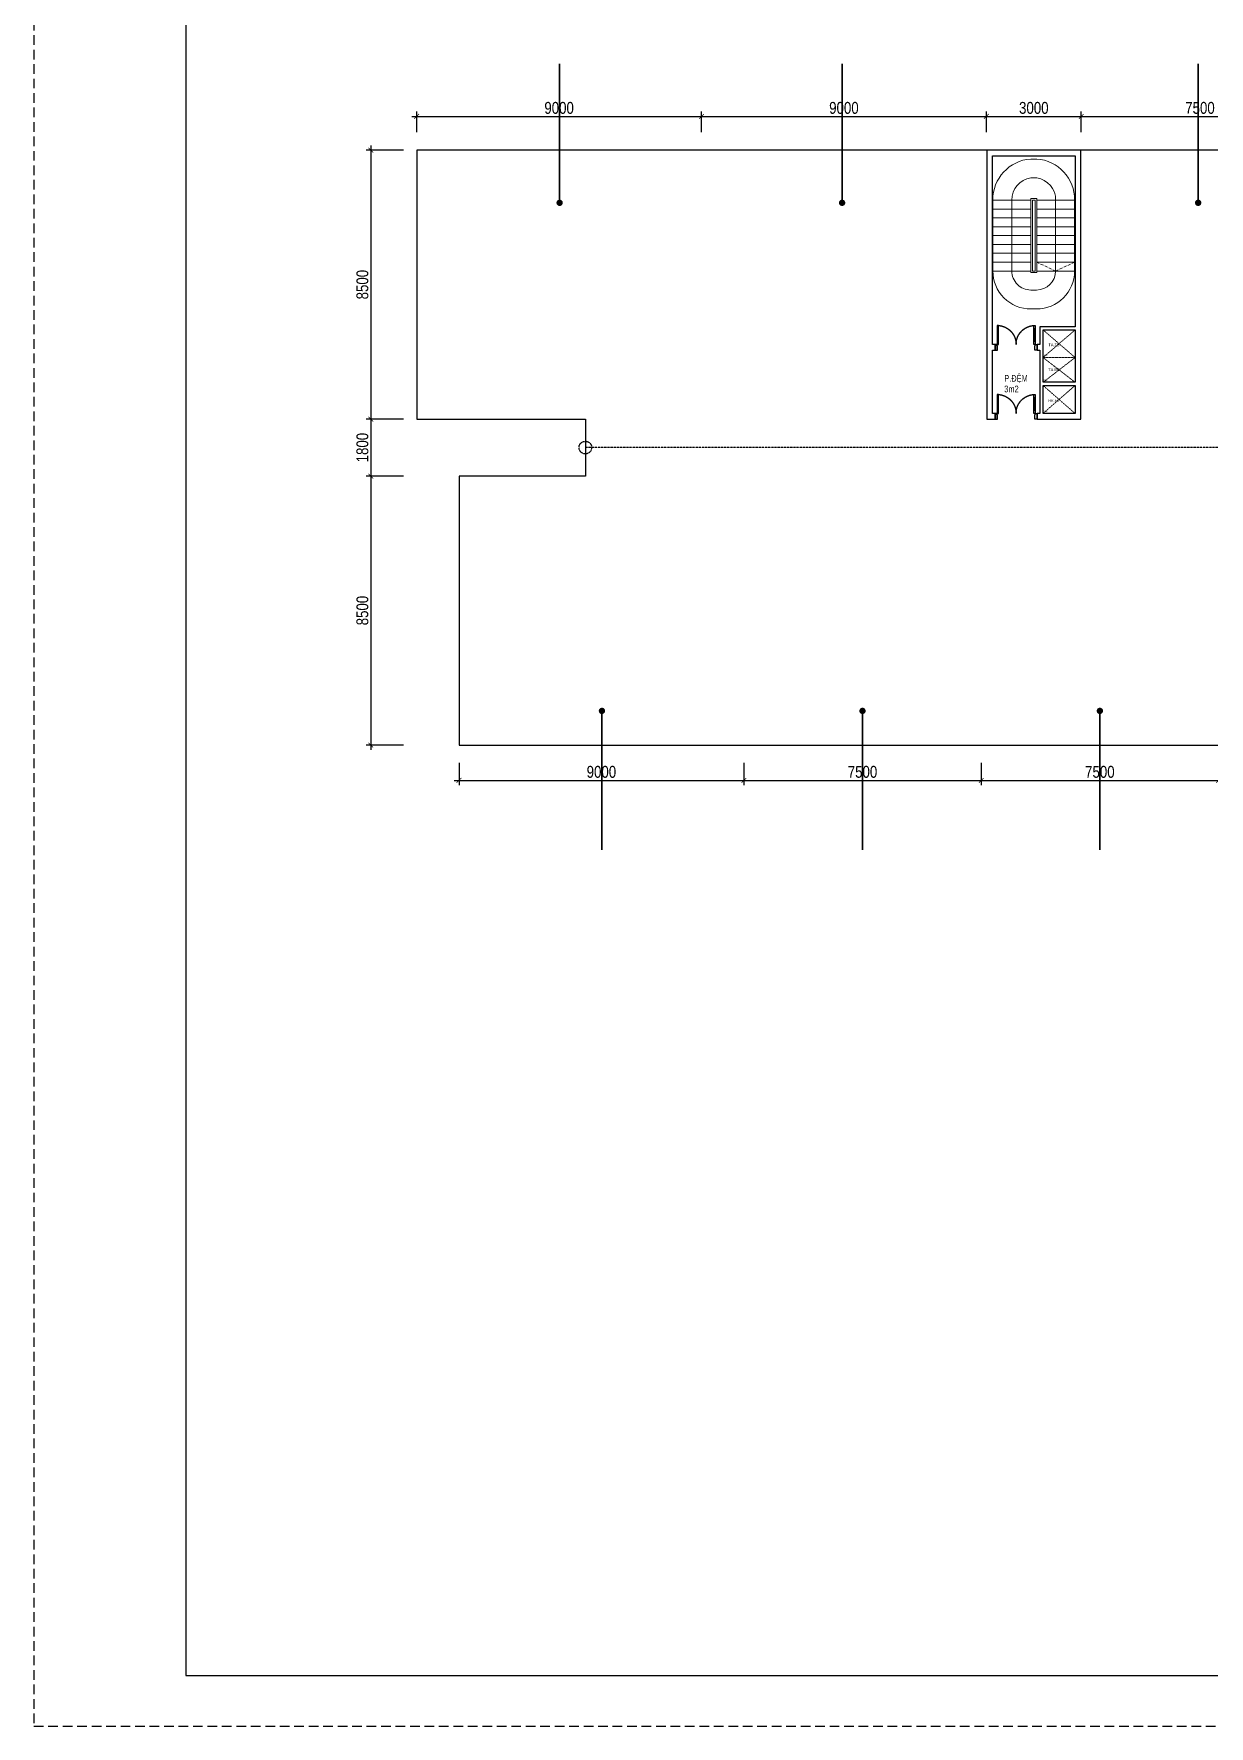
# Model space of a CAD drawing. Header units: millimetres. Extents: x 43 to 292031, y -97961 to -169.
# Drawn here: x 43 to 37180, y -95209 to -41729 of the extents above; entities that cross this region are included whole.
import ezdxf
from ezdxf.enums import TextEntityAlignment as Align

# ---------------------------------------------------------------- set-up
doc = ezdxf.new("R2010")
doc.units = ezdxf.units.MM
doc.linetypes.add('HIDDEN', pattern=[9.525, 6.35, -3.175])
doc.linetypes.add('Xr_truc thang N3 tang dien hinh$0$T-Can ho$0$HIDDEN3', pattern=[0.2, 0.1, -0.1])
doc.layers.get('0').update_dxf_attribs({"color": 231})
doc.layers.get('DefPoints').update_dxf_attribs({"color": 191})
for name, color, linetype in [('A-DOOR', 142, 'Continuous'), ('A-Text V', 10, 'Continuous'), ('A-WALL', 4, 'Continuous'), ('MDI-BAO', 1, 'Continuous')]:
    doc.layers.add(name, color=color, linetype=linetype)
for name, color, linetype, lineweight in [('A-HIDD', 45, 'HIDDEN', 9), ('A-LITE', 9, 'Continuous', 9), ('A-SHBD', 7, 'Continuous', 35), ('AS3_LINE-XS', 8, 'Continuous', 9)]:
    doc.layers.add(name, color=color, linetype=linetype, lineweight=lineweight)
doc.layers.add('MDI-HANHLANG', color=5, linetype='HIDDEN', plot=False)
doc.styles.add('250602-MB CO CAU CĂN HO X1-3A-1$0$style1', font='arial.ttf')
doc.styles.add('Arial_16', font='arial.ttf', dxfattribs={"width": 0.8, "height": 210})
doc.styles.add('VTK_Arial', font='arial.ttf', dxfattribs={"width": 0.8})
doc.styles.add('Xr_truc thang N3 tang dien hinh$0$T-Can ho$0$Arial', font='arial.ttf')
doc.dimstyles.new('250602-MB CO CAU CĂN HO X1-3A-1$0$Dim_50', dxfattribs={"dimscale": 50, "dimtxt": 2, "dimasz": 1.5, "dimexe": 1, "dimexo": 0, "dimgap": 1, "dimtad": 1, "dimdec": 0, "dimlfac": -1, "dimzin": 12, "dimdsep": 46, "dimtxsty": '250602-MB CO CAU CĂN HO X1-3A-1$0$style1', "dimblk1": '250602-MB CO CAU CĂN HO X1-3A-1$0$_ARCHTICK', "dimblk2": '250602-MB CO CAU CĂN HO X1-3A-1$0$_ARCHTICK', "dimsah": 1, "dimcen": 1.5, "dimdle": 1.5, "dimclrd": 256, "dimclre": 256, "dimclrt": 2, "dimadec": 1, "dimazin": 3, "dimtm": 1e-09, "dimtfac": 0.416667, "dimtdec": 0, "dimtix": 1, "dimtmove": 2, "dimatfit": 3, "dimfxl": 7, "dimfxlon": 1, "dimtolj": 1, "dimtzin": 0, "dimlwd": -1, "dimlwe": -1, "dimarcsym": 1})
doc.dimstyles.new('A-2.5-DIM100', dxfattribs={"dimscale": 150, "dimtxt": 2.5, "dimasz": 1, "dimexe": 1, "dimexo": 0, "dimgap": 0.5, "dimtad": 1, "dimdec": 0, "dimzin": 12, "dimdsep": 46, "dimtxsty": 'VTK_Arial', "dimblk": 'ARCHTICK', "dimcen": 0, "dimdle": 1, "dimclrd": 256, "dimclre": 256, "dimclrt": 7, "dimadec": 1, "dimazin": 3, "dimtfac": 1, "dimtdec": 0, "dimtmove": 0, "dimatfit": 2, "dimfxl": 20, "dimtolj": 1, "dimtzin": 0, "dimlwd": -1, "dimlwe": -1, "dimarcsym": 0})

# ---------------------------------------------------------------- blocks, each defined once
blk = doc.blocks.new('VTK-A1_BoKhungTen')
at = {"layer": 'DefPoints', "linetype": 'HIDDEN', "ltscale": 0.3}
blk.add_lwpolyline([(0, -594), (840, -594), (840, 0), (0, 0)], close=True, dxfattribs=at)
at = {"layer": 'DefPoints'}
blk.add_lwpolyline([(755, -10), (30, -10), (30, -584), (755, -584)], dxfattribs=at)
blk = doc.blocks.new('*U48')
for p, q in [((-500, -90), (-500, -50)), ((-100, -70), (-500, -70)), ((-100, -90), (-100, -50)), ((-500, -1210), (-500, -1250)), ((-100, -1230), (-500, -1230)), ((-100, -1210), (-100, -1250))]:
    blk.add_line(p, q)
for points in [[(180, 0), (180, -60), (40, -60), (40, -50), (0, -50), (0, 0)], [(0, -50), (0, -90), (-600, -90), (-600, -50)], [(0, -1250), (0, -1210), (-600, -1210), (-600, -1250)], [(180, -1300), (180, -1240), (40, -1240), (40, -1250), (0, -1250), (0, -1300)]]:
    blk.add_lwpolyline(points, close=True)
at = {"linetype": 'HIDDEN', "ltscale": 1000}
for centre, start, end in [((0, -50), 180, 270), ((0, -1250), 90, 180)]:
    blk.add_arc(centre, 600, start, end, dxfattribs=at)
blk = doc.blocks.new('*U18')
blk.add_lwpolyline([(0, 0), (0, 784), (1015, 784), (1015, 0)], close=True)
at = {"linetype": 'Xr_truc thang N3 tang dien hinh$0$T-Can ho$0$HIDDEN3'}
for points in [[(0, 0), (1015, 784)], [(0, 784), (1015, 0)]]:
    blk.add_lwpolyline(points, dxfattribs=at)
at = {"style": 'Xr_truc thang N3 tang dien hinh$0$T-Can ho$0$Arial'}
blk.add_text('0.80', height=50, dxfattribs=at).set_placement((7, 43))
blk.add_attdef('--', text='', height=88, dxfattribs=at).set_placement((127, 190), align=Align.MIDDLE_CENTER)
blk = doc.blocks.new('*U19')
blk.add_lwpolyline([(0, 0), (0, 884), (1015, 884), (1015, 0)], close=True)
at = {"linetype": 'Xr_truc thang N3 tang dien hinh$0$T-Can ho$0$HIDDEN3'}
for points in [[(0, 0), (1015, 884)], [(0, 884), (1015, 0)]]:
    blk.add_lwpolyline(points, dxfattribs=at)
at = {"style": 'Xr_truc thang N3 tang dien hinh$0$T-Can ho$0$Arial'}
blk.add_text('0.90', height=50, dxfattribs=at).set_placement((7, 43))
blk.add_attdef('--', text='', height=88, dxfattribs=at).set_placement((127, 190), align=Align.MIDDLE_CENTER)
blk = doc.blocks.new('*U17')
blk.add_lwpolyline([(0, 0), (0, 873), (1015, 873), (1015, 0)], close=True)
at = {"linetype": 'Xr_truc thang N3 tang dien hinh$0$T-Can ho$0$HIDDEN3'}
for points in [[(0, 0), (1015, 873)], [(0, 873), (1015, 0)]]:
    blk.add_lwpolyline(points, dxfattribs=at)
at = {"style": 'Xr_truc thang N3 tang dien hinh$0$T-Can ho$0$Arial'}
blk.add_text('0.89', height=50, dxfattribs=at).set_placement((7, 43))
blk.add_attdef('--', text='', height=88, dxfattribs=at).set_placement((127, 190), align=Align.MIDDLE_CENTER)
blk = doc.blocks.new('thangbo')
at = {"layer": 'A-HIDD', "linetype": 'HIDDEN', "ltscale": 15}
blk.add_lwpolyline([(98161, -37543), (97561, -37823), (96961, -37543)], dxfattribs=at)
at = {"layer": 'A-LITE', "ltscale": 0.3}
for points in [[(96951, -39023), (96776, -39023, -0.414218), (95576, -37823), (95576, -35583, -0.397323), (96776, -34283), (96961, -34283, -0.397327), (98161, -35583), (98161, -37823, -0.412491)], [(96961, -34883), (96776, -34883, 0.381225), (96176, -35583), (96176, -37823, 0.414214), (96776, -38423), (96951, -38423, 0.410776), (97561, -37823), (97561, -35583, 0.381225)]]:
    blk.add_lwpolyline(points, format="xyb", close=True, dxfattribs=at)
at = {"layer": 'A-WALL'}
for points in [[(97061, -42323), (96976, -42323), (96976, -42503), (98356, -42503), (98356, -34003), (95381, -34003), (95381, -42503), (95646, -42503), (95646, -42323), (95561, -42323), (95561, -40323)], [(95561, -40143), (95561, -34183), (98176, -34183), (98176, -39583), (97061, -39583), (97061, -39683), (97061, -39683)]]:
    blk.add_lwpolyline(points, dxfattribs=at)
at = {"layer": 'A-WALL', "elevation": 0}
for points in [[(97061, -39683), (97061, -40143)], [(97161, -39683), (98176, -39683), (98176, -41340), (97161, -41340), (97161, -41340)], [(97161, -41340), (97161, -39683), (97161, -39683)], [(95561, -40323), (95646, -40323), (95646, -40143), (95561, -40143)], [(97061, -40143), (96976, -40143), (96976, -40323), (97061, -40323)], [(97061, -40323), (97061, -42323)], [(97161, -41440), (98176, -41440), (98176, -42323), (97161, -42323)], [(97161, -42323), (97161, -42323), (97161, -41440)]]:
    blk.add_lwpolyline(points, dxfattribs=at)
at = {"layer": 'AS3_LINE-XS'}
for points in [[(96776, -35863), (96776, -35583), (95576, -35583), (95576, -35863)], [(96776, -35533), (96776, -37873), (96961, -37873), (96961, -35533)], [(96826, -35583), (96826, -37823), (96911, -37823), (96911, -35583)], [(96961, -35863), (96961, -35583), (98161, -35583), (98161, -35863)], [(96776, -36143), (96776, -35863), (95576, -35863), (95576, -36143)], [(96776, -36423), (96776, -36143), (95576, -36143), (95576, -36423)], [(96961, -36143), (96961, -35863), (98161, -35863), (98161, -36143)], [(96961, -36423), (96961, -36143), (98161, -36143), (98161, -36423)], [(96776, -36703), (96776, -36423), (95576, -36423), (95576, -36703)], [(96776, -36983), (96776, -36703), (95576, -36703), (95576, -36983)], [(96961, -36703), (96961, -36423), (98161, -36423), (98161, -36703)], [(96961, -36983), (96961, -36703), (98161, -36703), (98161, -36983)], [(96776, -37263), (96776, -36983), (95576, -36983), (95576, -37263)], [(96776, -37543), (96776, -37263), (95576, -37263), (95576, -37543)], [(96961, -37263), (96961, -36983), (98161, -36983), (98161, -37263)], [(96961, -37543), (96961, -37263), (98161, -37263), (98161, -37543)], [(96776, -37823), (96776, -37543), (95576, -37543), (95576, -37823)], [(96961, -37823), (96961, -37543), (98161, -37543), (98161, -37823)]]:
    blk.add_lwpolyline(points, close=True, dxfattribs=at)
at = {"layer": 'A-DOOR', "xscale": -1, "rotation": 90}
for p in [(95661, -40143, 0), (95661, -42323, 0)]:
    blk.add_blockref('*U48', p, dxfattribs=at)
at = {"layer": 'A-HIDD', "ltscale": 0.3}
ref = blk.add_blockref('*U17', (97161, -40556, 0), dxfattribs=at)
ref.add_attrib('--', 'TA.TB', dxfattribs={"layer": '0', "height": 88, "style": 'Xr_truc thang N3 tang dien hinh$0$T-Can ho$0$Arial'}).set_placement((97508, -40155, 0), align=Align.MIDDLE_CENTER)
ref = blk.add_blockref('*U18', (97161, -41340, 0), dxfattribs=at)
ref.add_attrib('--', 'TA.BÐ', dxfattribs={"layer": '0', "height": 88, "style": 'Xr_truc thang N3 tang dien hinh$0$T-Can ho$0$Arial'}).set_placement((97508, -40939, 0), align=Align.MIDDLE_CENTER)
ref = blk.add_blockref('*U19', (97161, -42324, 0), dxfattribs=at)
ref.add_attrib('--', 'HK.HL', dxfattribs={"layer": '0', "height": 88, "style": 'Xr_truc thang N3 tang dien hinh$0$T-Can ho$0$Arial'}).set_placement((97508, -41923, 0), align=Align.MIDDLE_CENTER)
at = {"layer": 'A-Text V', "color": 7, "char_height": 210, "width": 1167.22, "attachment_point": 7, "rotation": 0.0021, "line_spacing_factor": 0.941778, "style": 'Arial_16'}
for s, insert in [('\\pt1016,2032,3048,4064,5080,6096,7112,8128,9144,10160,11176,12192,13208,14224,15240,16256,17272,18288,19304,20320,21336,22352,23368,24384,25400,26416,27432,28448,29464,30480,31496,32512;P.ĐỆM', (95936, -41366, 0)), ('\\pxt4.8381,9.67619,14.51429,19.35238,24.19048,29.02857,33.86667,38.70476,43.54286,48.38095,53.21905,58.05714,62.89524,67.73333,72.57143,77.40952,82.24762,87.08571,91.92381,96.7619,101.6,106.4381,111.27619,116.11429,120.95238,125.79048,130.62857,135.46667,140.30476,145.14286,149.98095,154.81905;3m2', (95936, -41658, 0))]:
    blk.add_mtext(s, dxfattribs=dict(at, insert=insert))
blk = doc.blocks.new('_ArchTick')
at = {"color": 0, "linetype": 'ByBlock', "const_width": 0.15}
blk.add_lwpolyline([(-0.5, -0.5), (0.5, 0.5)], dxfattribs=at)
blk = doc.blocks.new('*D50')
at = {"transparency": 16777216}
for p, q in [((11990, -44338), (21290, -44338)), ((12140, -44837), (12140, -44188)), ((21140, -44837), (21140, -44188))]:
    blk.add_line(p, q, dxfattribs=at)
at = {"layer": 'DefPoints', "color": 0, "transparency": 16777216}
for p in [(21140, -44338), (12140, -44837, 0), (21140, -44837, 0)]:
    blk.add_point(p, dxfattribs=at)
at = {"transparency": 16777216, "xscale": 150, "yscale": 150, "zscale": 150, "rotation": 180}
blk.add_blockref('_ArchTick', (12140, -44338), dxfattribs=at)
at = {"transparency": 16777216, "xscale": 150, "yscale": 150, "zscale": 150}
blk.add_blockref('_ArchTick', (21140, -44338), dxfattribs=at)
at = {"color": 7, "transparency": 16777216, "insert": (16640, -44071), "char_height": 375, "attachment_point": 5, "style": 'VTK_Arial'}
blk.add_mtext('\\A1;9000', dxfattribs=at)
blk = doc.blocks.new('*D51')
at = {"transparency": 16777216}
for p, q in [((20990, -44338), (30290, -44338)), ((21140, -44837), (21140, -44188)), ((30140, -44837), (30140, -44188))]:
    blk.add_line(p, q, dxfattribs=at)
at = {"layer": 'DefPoints', "color": 0, "transparency": 16777216}
for p in [(30140, -44338), (21140, -44837, 0), (30140, -44837, 0)]:
    blk.add_point(p, dxfattribs=at)
at = {"transparency": 16777216, "xscale": 150, "yscale": 150, "zscale": 150, "rotation": 180}
blk.add_blockref('_ArchTick', (21140, -44338), dxfattribs=at)
at = {"transparency": 16777216, "xscale": 150, "yscale": 150, "zscale": 150}
blk.add_blockref('_ArchTick', (30140, -44338), dxfattribs=at)
at = {"color": 7, "transparency": 16777216, "insert": (25640, -44071), "char_height": 375, "attachment_point": 5, "style": 'VTK_Arial'}
blk.add_mtext('\\A1;9000', dxfattribs=at)
blk = doc.blocks.new('*D52')
at = {"transparency": 16777216}
for p, q in [((29990, -44338), (33290, -44338)), ((30140, -44837), (30140, -44188)), ((33140, -44837), (33140, -44188))]:
    blk.add_line(p, q, dxfattribs=at)
at = {"layer": 'DefPoints', "color": 0, "transparency": 16777216}
for p in [(33140, -44338), (30140, -44837, 0), (33140, -44837, 0)]:
    blk.add_point(p, dxfattribs=at)
at = {"transparency": 16777216, "xscale": 150, "yscale": 150, "zscale": 150, "rotation": 180}
blk.add_blockref('_ArchTick', (30140, -44338), dxfattribs=at)
at = {"transparency": 16777216, "xscale": 150, "yscale": 150, "zscale": 150}
blk.add_blockref('_ArchTick', (33140, -44338), dxfattribs=at)
at = {"color": 7, "transparency": 16777216, "insert": (31640, -44071), "char_height": 375, "attachment_point": 5, "style": 'VTK_Arial'}
blk.add_mtext('\\A1;3000', dxfattribs=at)
blk = doc.blocks.new('*D53')
at = {"transparency": 16777216}
for p, q in [((32990, -44338), (40790, -44338)), ((33140, -44837), (33140, -44188)), ((40640, -44837), (40640, -44188))]:
    blk.add_line(p, q, dxfattribs=at)
at = {"layer": 'DefPoints', "color": 0, "transparency": 16777216}
for p in [(40640, -44338), (33140, -44837, 0), (40640, -44837, 0)]:
    blk.add_point(p, dxfattribs=at)
at = {"transparency": 16777216, "xscale": 150, "yscale": 150, "zscale": 150, "rotation": 180}
blk.add_blockref('_ArchTick', (33140, -44338), dxfattribs=at)
at = {"transparency": 16777216, "xscale": 150, "yscale": 150, "zscale": 150}
blk.add_blockref('_ArchTick', (40640, -44338), dxfattribs=at)
at = {"color": 7, "transparency": 16777216, "insert": (36890, -44071), "char_height": 375, "attachment_point": 5, "style": 'VTK_Arial'}
blk.add_mtext('\\A1;7500', dxfattribs=at)
blk = doc.blocks.new('*D77')
at = {"transparency": 16777216}
for p, q in [((11727, -45404), (10542, -45404)), ((10692, -45254), (10692, -54054)), ((11727, -53904), (10542, -53904))]:
    blk.add_line(p, q, dxfattribs=at)
at = {"layer": 'DefPoints', "color": 0, "transparency": 16777216}
for p in [(11727, -45404), (10692, -53904), (11727, -53904)]:
    blk.add_point(p, dxfattribs=at)
at = {"transparency": 16777216, "xscale": 150, "yscale": 150, "zscale": 150}
for p, rotation in [((10692, -45404), 90), ((10692, -53904), 270)]:
    blk.add_blockref('_ArchTick', p, dxfattribs=dict(at, rotation=rotation))
at = {"color": 7, "transparency": 16777216, "insert": (10426, -49654), "char_height": 375, "attachment_point": 5, "rotation": 90, "style": 'VTK_Arial'}
blk.add_mtext('\\A1;8500', dxfattribs=at)
blk = doc.blocks.new('*D78')
at = {"transparency": 16777216}
for p, q in [((11727, -53904), (10542, -53904)), ((10692, -53754), (10692, -55854)), ((11727, -55704), (10542, -55704))]:
    blk.add_line(p, q, dxfattribs=at)
at = {"layer": 'DefPoints', "color": 0, "transparency": 16777216}
for p in [(11727, -53904), (10692, -55704), (11727, -55704)]:
    blk.add_point(p, dxfattribs=at)
at = {"transparency": 16777216, "xscale": 150, "yscale": 150, "zscale": 150}
for p, rotation in [((10692, -53904), 90), ((10692, -55704), 270)]:
    blk.add_blockref('_ArchTick', p, dxfattribs=dict(at, rotation=rotation))
at = {"color": 7, "transparency": 16777216, "insert": (10426, -54804), "char_height": 375, "attachment_point": 5, "rotation": 90, "style": 'VTK_Arial'}
blk.add_mtext('\\A1;1800', dxfattribs=at)
blk = doc.blocks.new('*D79')
at = {"transparency": 16777216}
for p, q in [((10692, -55554), (10692, -64354)), ((11727, -55704), (10542, -55704)), ((11727, -64204), (10542, -64204))]:
    blk.add_line(p, q, dxfattribs=at)
at = {"layer": 'DefPoints', "color": 0, "transparency": 16777216}
for p in [(11727, -55704), (10692, -64204), (11727, -64204)]:
    blk.add_point(p, dxfattribs=at)
at = {"transparency": 16777216, "xscale": 150, "yscale": 150, "zscale": 150}
for p, rotation in [((10692, -55704), 90), ((10692, -64204), 270)]:
    blk.add_blockref('_ArchTick', p, dxfattribs=dict(at, rotation=rotation))
at = {"color": 7, "transparency": 16777216, "insert": (10426, -59954), "char_height": 375, "attachment_point": 5, "rotation": 90, "style": 'VTK_Arial'}
blk.add_mtext('\\A1;8500', dxfattribs=at)
blk = doc.blocks.new('*D80')
at = {"transparency": 16777216}
for p, q in [((13478, -64770), (13478, -65470)), ((22477, -64771), (22477, -65470)), ((13328, -65320), (22627, -65320))]:
    blk.add_line(p, q, dxfattribs=at)
at = {"layer": 'DefPoints', "color": 0, "transparency": 16777216}
for p in [(13478, -64770, 0), (22477, -64771, 0), (22477, -65320)]:
    blk.add_point(p, dxfattribs=at)
at = {"transparency": 16777216, "xscale": 150, "yscale": 150, "zscale": 150}
for p, rotation in [((13478, -65320), 179.999427661998), ((22477, -65320), 359.999427661998)]:
    blk.add_blockref('_ArchTick', p, dxfattribs=dict(at, rotation=rotation))
at = {"color": 7, "transparency": 16777216, "insert": (17977, -65053), "char_height": 375, "attachment_point": 5, "rotation": 359.9994, "style": 'VTK_Arial'}
blk.add_mtext('\\A1;9000', dxfattribs=at)
blk = doc.blocks.new('*D81')
at = {"transparency": 16777216}
for p, q in [((22477, -64771), (22477, -65470)), ((29977, -64771), (29977, -65470)), ((22327, -65320), (30127, -65320))]:
    blk.add_line(p, q, dxfattribs=at)
at = {"layer": 'DefPoints', "color": 0, "transparency": 16777216}
for p in [(22477, -64771, 0), (29977, -64771, 0), (29977, -65320)]:
    blk.add_point(p, dxfattribs=at)
at = {"transparency": 16777216, "xscale": 150, "yscale": 150, "zscale": 150}
for p, rotation in [((22477, -65320), 179.999427661998), ((29977, -65320), 359.999427661998)]:
    blk.add_blockref('_ArchTick', p, dxfattribs=dict(at, rotation=rotation))
at = {"color": 7, "transparency": 16777216, "insert": (26227, -65053), "char_height": 375, "attachment_point": 5, "rotation": 359.9994, "style": 'VTK_Arial'}
blk.add_mtext('\\A1;7500', dxfattribs=at)
blk = doc.blocks.new('*D82')
at = {"transparency": 16777216}
for p, q in [((29977, -64771), (29977, -65470)), ((37477, -64771), (37477, -65470)), ((29827, -65320), (37627, -65320))]:
    blk.add_line(p, q, dxfattribs=at)
at = {"layer": 'DefPoints', "color": 0, "transparency": 16777216}
for p in [(29977, -64771, 0), (37477, -64771, 0), (37477, -65320)]:
    blk.add_point(p, dxfattribs=at)
at = {"transparency": 16777216, "xscale": 150, "yscale": 150, "zscale": 150}
for p, rotation in [((29977, -65320), 179.999427661998), ((37477, -65320), 359.999427661998)]:
    blk.add_blockref('_ArchTick', p, dxfattribs=dict(at, rotation=rotation))
at = {"color": 7, "transparency": 16777216, "insert": (33727, -65053), "char_height": 375, "attachment_point": 5, "rotation": 359.9994, "style": 'VTK_Arial'}
blk.add_mtext('\\A1;7500', dxfattribs=at)
blk = doc.blocks.new('250602-MB CO CAU CĂN HO X1-3A-1$0$_ARCHTICK')
at = {"color": 0, "linetype": 'ByBlock', "const_width": 0.15}
blk.add_lwpolyline([(-0.5, -0.5), (0.5, 0.5)], dxfattribs=at)

msp = doc.modelspace()

# ---------------------------------------------------------------- linework, layer by layer
at = {"layer": 'MDI-BAO', "elevation": 0}
msp.add_lwpolyline([(81624.4, -55704), (46507.8, -55704), (46507.8, -53904), (49640.3, -53904), (49640.3, -45404), (12140.1, -45403.7), (12140.1, -53903.6), (17469.5, -53903.9), (17469.4, -55703.9), (13477.5, -55704.2), (13477.5, -64204.2), (43148.1, -64204.3), (43148.1, -66004.2), (39846.8, -66004), (39846.8, -74504), (88846.8, -74496.9)], dxfattribs=at)
at = {"layer": 'MDI-HANHLANG'}
msp.add_line((46507.8, -54803.8), (17469.4, -54803.8), dxfattribs=at)
msp.add_circle((17469.4, -54803.8), 200, dxfattribs=at)

# ---------------------------------------------------------------- block references
msp.add_blockref('thangbo', (-65230.7, -11401.1, 0))
at = {"layer": 'DefPoints', "xscale": 160, "yscale": 160, "zscale": 160}
msp.add_blockref('VTK-A1_BoKhungTen', (43.4, -168.9), dxfattribs=at)

# ---------------------------------------------------------------- dimensions: what is measured, and where the dimension line sits
for p1, p2, distance, picture, middle in [((12140.1, -44837.1, 0), (21140.1, -44837.1, 0), 499.4, '*D50', (16640.1, -44071.2)), ((11726.7, -45403.7), (11726.7, -53903.7), -1034.3, '*D77', (10425.9, -49653.7)), ((13477.5, -64770.5, 0), (22477.4, -64770.6, 0), -549.1, '*D80', (17977.5, -65053.1))]:
    dim = msp.add_aligned_dim(p1=p1, p2=p2, distance=distance, dimstyle='A-2.5-DIM100', override={"dimpost": '\\X'})
    dim.commit()
    dim.dimension.update_dxf_attribs({"geometry": picture, "text_midpoint": middle})
for base, p1, p2, angle, picture, middle in [((30140.1, -44337.7), (21140.1, -44837.1, 0), (30140.1, -44837.1, 0), 180, '*D51', (25640.1, -44071.2)), ((33140.3, -44337.7), (30140.1, -44837.1, 0), (33140.3, -44837.1, 0), 180, '*D52', (31640.2, -44071.1)), ((40640.3, -44337.7), (33140.3, -44837.1, 0), (40640.3, -44837.4, 0), 180, '*D53', (36890.3, -44071.2)), ((10692.4, -55703.9), (11726.7, -53903.7), (11726.7, -55703.9), 90, '*D78', (10425.9, -54803.8)), ((10692.4, -64203.9), (11726.7, -55703.9), (11726.7, -64203.9), 90, '*D79', (10425.9, -59953.9)), ((29977.4, -65319.7), (22477.4, -64770.6, 0), (29977.4, -64770.6, 0), 179.99943, '*D81', (26227.4, -65053.2)), ((37477.4, -65319.8), (29977.4, -64770.6, 0), (37477.4, -64770.6, 0), 179.99943, '*D82', (33727.4, -65053.3))]:
    dim = msp.add_linear_dim(base=base, p1=p1, p2=p2, angle=angle, dimstyle='A-2.5-DIM100', override={"dimpost": '\\X', "dimtmove": 1})
    dim.commit()
    dim.dimension.update_dxf_attribs({"geometry": picture, "text_midpoint": middle})

# ---------------------------------------------------------------- leaders
at = {"layer": 'A-SHBD'}
for points in [[(16656.8, -47068.6, 0), (16656.8, -42679.2, 0)], [(25582.9, -47068.6, 0), (25582.9, -42679.2, 0)], [(36833.1, -47068.6, 0), (36833.1, -42679.2, 0)], [(17994.2, -63124.9, 0), (17994.2, -67514.3, 0)], [(26227.4, -63125, 0), (26227.4, -67514.4, 0)], [(33727.4, -63125, 0), (33727.4, -67514.5, 0)]]:
    msp.add_leader(points, dimstyle='250602-MB CO CAU CĂN HO X1-3A-1$0$Dim_50', override={"dimasz": 4, "dimtad": 0, "dimldrblk": 'Dot', "dimtfill": 1}, dxfattribs=at)

doc.saveas('drawing.dxf')
